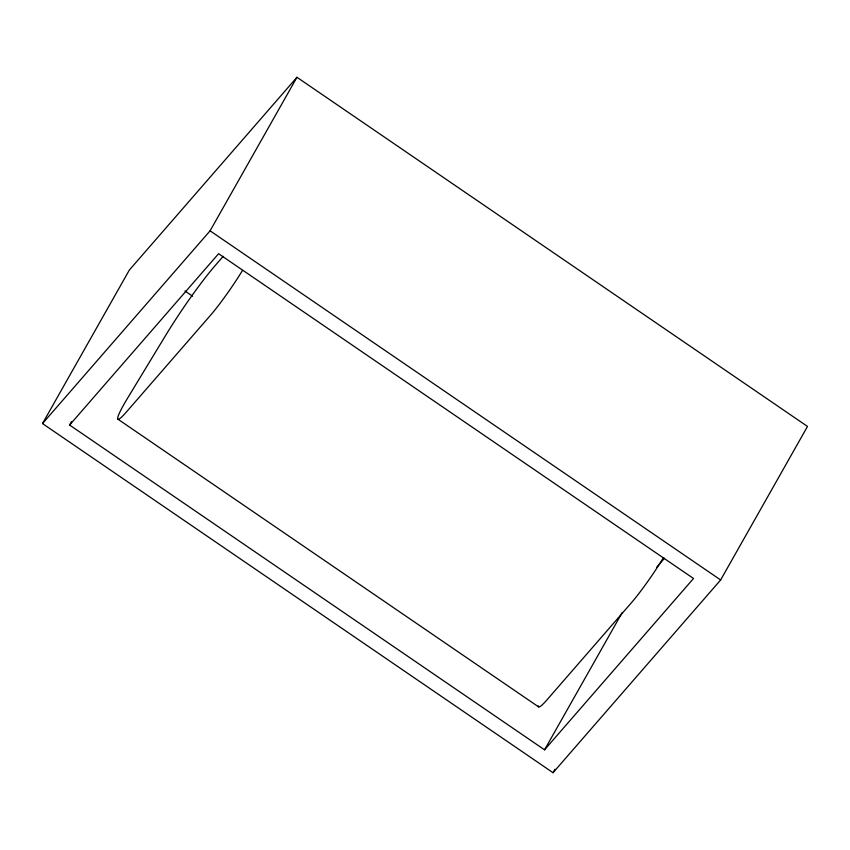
<?xml version="1.0" encoding="UTF-8"?>
<svg xmlns="http://www.w3.org/2000/svg" width="850" height="850" viewBox="0 0 850 850"><rect width="100%" height="100%" fill="white"/><g stroke="black" fill="none" stroke-linecap="round" stroke-linejoin="round"><path stroke-width="1.27" d="M42.5 423.566L129.359 270.034L296.958 77.286L807.5 426.434L720.641 579.966L553.042 772.714L42.5 423.566L210.088 230.817L296.958 77.286M69.615 425.043L218.588 253.704L693.515 578.489L544.553 749.827L69.615 425.043L71.581 421.579M544.553 749.827L622.264 612.457M553.042 772.714L555.008 769.25M223.21 256.317L215.422 265.274A68.595 6.832 -55.6 0 0 166.09 334.688L127.946 397.566A45.347 4.516 -55.6 0 0 126.501 411.889L210.566 315.201A45.347 4.516 -55.6 0 0 242.494 270.449M656.678 567.237L664.519 558.227M210.088 230.817L720.641 579.966M184.939 290.966L192.599 296.204M117.821 419.114L538.528 706.828M538.379 705.861A45.347 4.516 -55.6 0 0 547.209 699.593L631.274 602.905A45.347 4.516 -55.6 0 0 663.191 558.163"/></g></svg>
